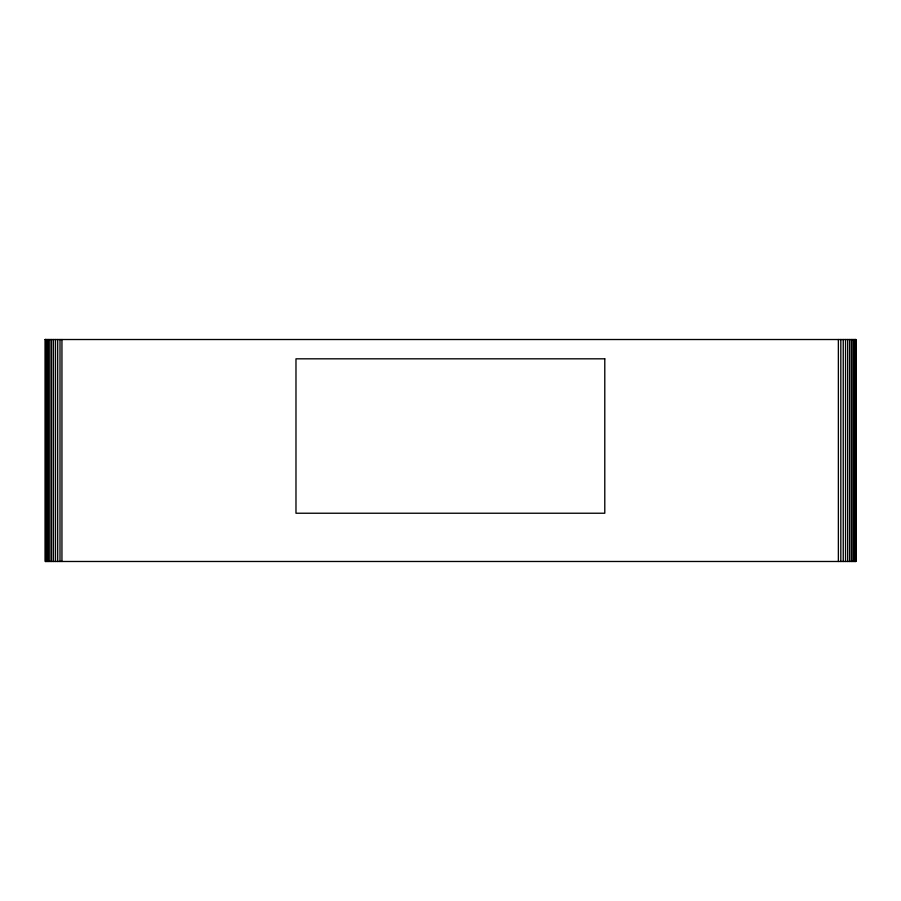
<?xml version="1.0" encoding="UTF-8"?>
<svg xmlns="http://www.w3.org/2000/svg" width="901" height="901" viewBox="0 0 901 901"><rect width="100%" height="100%" fill="white"/><g stroke="black" fill="none" stroke-linecap="round" stroke-linejoin="round"><path stroke-width="1.35" d="M45.05 339.519L855.95 339.519L855.939 561.481L45.32 561.481L45.32 339.519M855.804 339.519L855.804 561.481M855.218 339.519L855.218 561.481M854.204 339.519L854.204 561.481M852.932 339.519L852.932 561.481M851.4 339.519L851.4 561.481M849.643 339.519L849.643 561.481M847.683 339.519L847.683 561.481M845.543 339.519L845.543 561.481M843.246 339.519L843.246 561.481M840.824 339.519L840.824 561.481M838.369 339.519L838.369 561.481M61.944 339.519L61.944 561.481M60.007 339.519L60.007 561.481M57.698 339.519L57.698 561.481M55.513 339.519L55.513 561.481M53.474 339.519L53.474 561.481M51.605 339.519L51.605 561.481M49.938 339.519L49.938 561.481M48.485 339.519L48.485 561.481M47.269 339.519L47.269 561.481M46.311 339.519L46.311 561.481M45.613 339.519L45.613 561.481M45.455 339.519L45.455 561.481M604.785 358.823L295.978 358.823L295.978 513.232L604.785 513.232L604.785 358.823"/></g></svg>
